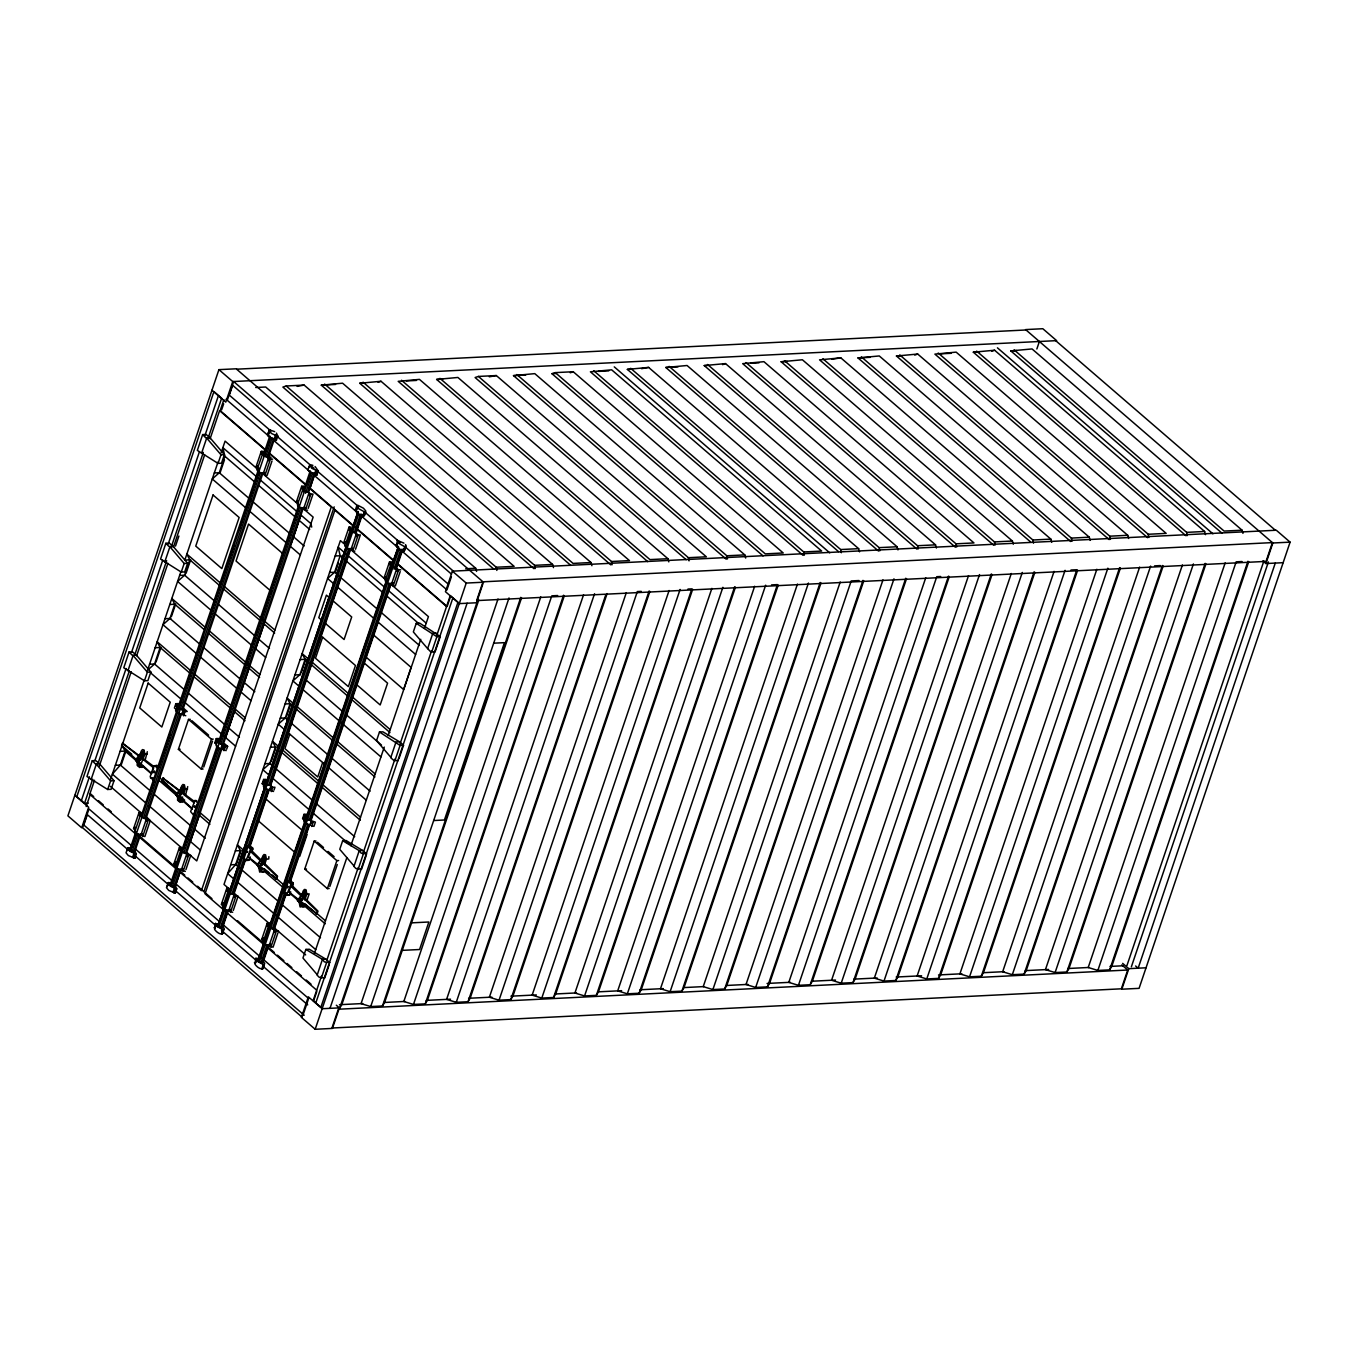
<?xml version="1.0" encoding="UTF-8"?>
<svg xmlns="http://www.w3.org/2000/svg" width="1358" height="1358" viewBox="0 0 1358 1358"><rect width="100%" height="100%" fill="white"/><g stroke="black" fill="none" stroke-linecap="round" stroke-linejoin="round"><path stroke-width="1.5" d="M137.26 762.924L137.141 765.301L139.704 767.508L144.882 754.199L143.999 749.939L142.437 749.616L141.266 751.076L139.925 755.031M134.34 828.108C136.173 826.428 134.697 830.128 134.629 827.243M134.782 828.074L135.41 827.294M138.143 765.691L139.212 764.877L138.805 766.082M138.584 765.657L138.872 764.809M138.72 766.184L138.431 764.826M138.788 815.004C141.351 813.408 138.007 815.92 139.789 815.479M139.212 814.97L139.501 814.121L139.008 815.428M142.726 752.162L143.795 751.364L143.388 752.57M143.15 752.145L143.795 751.364M143.286 752.671L143.014 751.314M142.76 834.966C141.334 832.488 143.048 836.07 142.811 833.676M142.03 833.642L142.318 834.983M145.187 760.005L147.309 751.721M146.477 820.521C147.903 821.828 145.781 821.488 146.902 820.504M153.658 772.125C156.238 770.478 152.86 773.228 154.659 772.6M154.082 772.091L154.388 771.242M153.878 772.549L154.286 771.327M175.657 706.058L176.727 705.26L176.319 706.466M176.082 706.041L176.37 705.175M176.217 706.55L175.946 705.209M177.677 797.808L177.558 800.185L180.122 802.391L182.634 796.976M174.758 862.992C175.114 861.804 176.353 864.69 175.046 862.126M175.199 862.975L175.488 862.109M178.56 800.575C181.14 798.979 177.796 801.492 179.579 801.05M183.058 712.458L184.128 711.643L183.72 712.848M179.001 800.541L179.29 799.692L178.798 800.999M183.483 712.424L183.771 711.575M183.619 712.95L183.347 711.592M180.207 850.363L179.494 849.022M179.426 850.312L180.275 849.073M183.143 787.046C185.707 785.467 182.362 787.98 184.145 787.521M183.568 787.029L183.873 786.18M183.364 787.487L183.771 786.265M183.975 793.038L185.299 789.083L184.416 784.822L182.872 784.5L181.683 785.959L179.68 791.884M182.159 869.375C184.739 867.779 181.395 870.308 183.177 869.85M182.6 869.358L182.889 868.492L182.396 869.799M185.605 794.888L187.727 786.605M186.606 856.27L187.676 855.455L187.268 856.677M187.031 856.253L187.676 855.455M187.166 856.762L186.895 855.421M194.075 807.008L195.145 806.194L194.737 807.399M194.517 806.975L195.145 806.194M194.652 807.501L194.364 806.143M216.075 740.942C218.197 739.024 215.922 743.216 216.703 740.161M216.516 740.925L216.805 740.076M223.476 747.341C226.039 745.746 222.695 748.258 224.477 747.8M223.917 747.307L224.206 746.459M223.697 747.766L224.104 746.544M223.136 904.343C221.71 901.865 223.442 905.447 223.204 903.07M222.423 903.019L222.712 904.36M226.565 890.763C228.976 888.947 225.886 891.816 227.584 891.238M227.007 890.746L227.295 889.88L226.803 891.188M230.537 910.726L229.825 909.402M229.757 910.692L230.605 909.453M233.966 897.163C234.306 895.974 235.562 898.86 234.255 896.297M234.408 897.129L234.696 896.28M256.56 467.016C258.682 465.132 256.356 469.342 257.205 466.218M257.002 466.982L257.29 466.134M261.296 453.046C263.163 455.762 260.346 451.654 261.585 454.404M261.67 454.302L261.738 453.029M263.961 473.399L265.048 472.584L264.403 473.382M246.562 852.298L247.631 851.5L247.003 852.281M268.409 460.294L269.478 459.479L269.071 460.701M268.833 460.277L269.122 459.411M268.969 460.786L269.037 459.513M258.818 867.83L259.701 872.108L264.725 870.851L263.554 872.294L262.009 871.989M263.741 780.969L264.114 782.242M259.701 870.597C262.281 869.001 258.92 871.513 260.719 871.072M264.012 782.327L264.08 781.037M260.142 870.58L260.43 869.714L259.921 871.021M264.284 857.085C266.847 855.489 263.503 858.001 265.285 857.56M264.708 857.051L264.997 856.202M264.504 857.509L264.912 856.287M263.197 937.971L263.571 939.227L263.282 937.886M264.437 865.029L266.44 859.105L265.557 854.844L263.995 854.538L262.824 855.981L261.483 859.937M270.836 788.217L271.923 787.402L271.515 788.625M271.277 788.2L271.566 787.334M271.413 788.709L271.481 787.436M268.867 856.626L268.748 858.986L266.44 859.105M266.983 925.647L268.069 924.849L267.662 926.054M267.424 925.63L268.069 924.849M267.56 926.156L267.288 924.798M269.953 945.151C272.534 943.555 269.173 946.068 270.972 945.626M270.395 945.117L270.683 944.268M270.174 945.575L270.598 944.353M274.384 932.046L275.47 931.232L275.063 932.437M274.825 932.012L275.114 931.164M274.961 932.539L274.689 931.181M296.995 501.9L298.064 501.085L297.657 502.29M297.419 501.866L298.064 501.085M297.283 501.034L297.555 502.392M302.494 487.98C300.169 489.135 303.7 488.948 301.714 487.929M305.397 508.758L304.684 507.434M305.058 508.69L305.465 507.468M287.268 886.333L287.641 887.589M287.557 887.691L287.624 886.401M309.454 494.397L309.828 495.653L309.115 494.312M299.235 902.73L300.135 906.991L305.16 905.735L303.971 907.178L302.427 906.872M303.869 816.718C305.703 815.055 304.226 818.755 304.158 815.852M304.294 816.701L304.939 815.903M300.118 905.48L301.204 904.666L300.78 905.888M300.559 905.463L300.848 904.598M300.695 905.973L300.407 904.615M304.701 891.968C306.535 890.067 305.058 894.124 304.99 891.103M305.126 891.951L305.431 891.086M304.854 899.913L306.857 893.988L305.974 889.728L304.43 889.422L303.241 890.865L301.917 894.82M311.559 822.252C312.985 823.542 310.863 823.203 311.984 822.218M344.355 542.776L345.424 541.978L344.796 542.759M348.802 529.671L349.872 528.873L349.464 530.078M349.227 529.654L349.872 528.873M349.362 530.163L349.091 528.822M351.756 549.158C354.166 547.342 351.077 550.211 352.774 549.634M352.197 549.141L352.486 548.293L351.994 549.6M357.205 536.529L356.492 535.205M356.865 536.461L357.273 535.256M385.791 578.135L385.061 576.811M385.434 578.067L385.859 576.861M389.848 563.774L390.221 565.03L389.508 563.706M392.173 584.059L393.26 583.244L392.835 584.449M392.615 584.025L393.26 583.244M392.751 584.551L392.462 583.193M396.621 570.954C399.184 569.358 395.84 571.871 397.622 571.412M397.045 570.92L397.334 570.071M396.842 571.379L397.249 570.156M298.115 900.846L303.717 892.053L305.991 894.022L302.257 900.099C296.367 901.101 306.28 906.855 299.999 903.291L300.254 900.71L305.991 894.022M92.276 760.701L95.264 763.807L99.745 764.011L114.021 780.697L111.101 789.321L107.672 789.49L86.963 776.504L92.276 760.701L95.705 760.531L99.745 764.011M129.061 651.993L132.049 655.099L136.53 655.32L150.823 671.989L147.903 680.63L144.474 680.799L123.765 667.796L129.061 651.993L132.49 651.823L136.53 655.32M165.863 543.285L168.85 546.391L173.332 546.612L187.625 563.298L184.688 571.922L181.259 572.091L160.55 559.089L165.863 543.285L169.292 543.115L173.332 546.612M202.648 434.594L205.635 437.7L210.117 437.904L224.409 454.591L221.49 463.214L218.061 463.384L197.351 450.398L202.648 434.594L206.077 434.424L210.117 437.904M317.246 974.721L302.953 958.035L305.873 949.412L322.44 959.359L324.341 961.871L329.926 962.669L325.869 959.189L322.44 959.359L317.144 975.163L319.147 977.234L324.715 978.032L329.264 964.587M354.048 866.014L339.755 849.327L342.674 840.704L359.242 850.651L361.143 853.163L366.711 853.978L362.671 850.481L359.242 850.651L353.946 866.455L355.932 868.526L361.517 869.341L366.066 855.896M398.963 758.715L403.513 745.27L399.473 741.774L396.027 741.943L390.731 757.747L393.82 760.412L398.301 760.633M427.634 648.615L430.622 651.721L435.103 651.925L440.298 636.562L419.69 623.135L416.261 623.305L413.341 631.928L427.634 648.615L432.829 633.252L436.257 633.083M140.774 833.965L134.663 852.026L130.453 851.16L129.808 849.616L130.911 849.395M134.663 852.026L134.018 850.481M181.208 868.848L175.08 886.91L173.977 887.13L170.056 885.161L171.329 884.279L176.082 870.223M175.08 886.91L180.02 872.192M1122.642 963.365L1128.787 968.661L1121.827 989.201L1139.073 988.352L1290.1 542.148L1276.299 530.231L452.401 571.158L445.458 591.698L459.259 603.614L476.505 602.765L483.448 582.209L236.173 368.799L218.927 369.648L67.9 815.852L81.701 827.769L88.66 807.229L74.86 795.313M81.276 800.864L89.424 776.793M94.856 760.752L126.09 668.492M131.505 652.451L162.739 560.192M168.171 544.151L199.388 451.891M204.82 435.85L218.4 395.738M91.105 779.543L96.316 764.181L110.592 780.867L114.021 780.697M127.907 670.852L133.101 655.49L147.394 672.159L150.823 671.989M164.691 562.144L169.903 546.782L184.179 563.468L187.625 563.298M201.493 453.436L206.688 438.074L220.981 454.76L224.409 454.591M88.338 803.155L84.519 803.342L92.667 779.271M98.099 763.23L129.316 670.971M134.748 654.929L166.661 560.667M171.397 546.629L203.31 452.384M208.063 438.345L221.643 398.233L213.936 391.579L76.812 796.688L84.519 803.342M94.517 780.256L89.747 794.311L136.004 834.236M99.27 766.184L131.217 671.786M136.666 655.71L167.934 563.315M173.383 547.24L204.651 454.845M210.1 438.77L219.606 410.642L265.879 450.567M86.165 806.533L90.477 793.802L93.668 796.569M223.866 399.71L220.166 410.625L264.929 449.243M175.522 546.069L178.9 536.054M221.626 409.861L223.663 403.852M218.927 369.648L232.744 381.564L225.784 402.121L211.984 390.204M227.278 400.321L233.644 381.53L453.3 571.107M122.475 743.182L153.692 767.898L151.757 773.636L121.507 746.051L122.475 743.182L153.98 766.574M110.541 779.526L144.203 680.103M180.92 571.599L147.547 670.224L154.557 663.994L160.142 647.494L157.189 641.757L190.799 670.767M218.027 461.992L184.824 560.073L190.646 559.785L186.097 573.229M221.082 452.961L225.088 441.112L258.716 470.14M131.743 754.267L122.356 746L123.323 743.132M107.672 789.49L110.592 780.867M144.474 680.799L147.394 672.159M181.259 572.091L184.179 563.468M218.061 463.384L220.981 454.76M145.985 803.138L112.375 774.128L120.353 765.046L125.072 751.093L122.848 746.798M196.571 653.707L162.96 624.68L169.971 618.45L174.775 604.242L171.821 598.488L205.448 627.515M211.22 610.438L177.609 581.428L184.603 575.198L189.814 559.836L186.861 554.098L220.471 583.108M245.9 507.977L212.289 478.967L219.3 472.737L224.868 456.254L222.882 447.665L256.492 476.675M156 662.11L160.974 647.46L155.151 647.749M171.397 616.634L175.606 604.191L169.801 604.48M224.46 459.87L220.115 472.686L214.309 472.974M136.139 761.04L141.741 752.247L144.016 754.216L140.281 760.31C134.391 761.295 144.304 767.066 138.007 763.502L138.278 760.904L144.016 754.216M153.827 765.912L157.002 765.488L153.827 765.912L150.178 776.691L153.199 780.324M138.991 812.644L133.525 828.77L135.291 830.281L134.697 831.011A6.128 2.461 18.7 0 0 138.805 834.542L144.882 836.545L150.331 820.419L144.271 818.433A6.128 2.461 18.7 0 1 140.163 814.885L140.74 814.155L138.991 812.644L141.198 812.542M178.068 703.597L175.861 703.716L174.418 707.959L176.184 709.47L175.589 710.2A6.128 2.461 18.7 0 0 179.697 713.731L185.774 715.734M255.813 467.508L261.262 451.382L263.486 451.28M134.951 850.991L136.36 853.978L134.9 858.256L128.314 855.54L126.022 852.807L127.924 847.748L131.013 848.343M276.404 433.083L277.796 436.071L276.353 440.365L268.154 436.19L267.475 434.899L269.376 429.841L274.656 431.64M127.329 850.464L128.297 847.613M269.75 429.705L267.916 434.136M268.935 434.085L270.378 429.79M135.291 830.281L140.74 814.155M176.184 709.47L177.609 705.226L175.861 703.716M263.028 452.91L256.985 469.749A6.128 2.461 18.7 0 0 261.092 473.28L263.18 473.874L268.646 457.748L266.541 457.171A6.128 2.461 18.7 0 1 262.433 453.623L263.028 452.91L261.262 451.382M129.621 850.278L135.919 831.537M141.181 816.158L258.937 468.12M263.503 454.743L269.801 436.003M131.59 847.392L136.343 833.337M149.261 795.194L154.014 781.139M158.767 767.083L170.327 732.947M179.154 706.839L202.953 636.579M209.064 618.501L234.204 544.219M238.974 530.163L258.682 471.939M264.793 453.861L269.546 439.805M130.453 851.16L270.446 437.548L269.631 436.682M131.947 851.907L138.058 833.846M143.507 817.771L260.397 472.431M265.829 456.373L271.94 438.294L273.552 438.634L267.441 456.695M133.559 852.247L139.67 834.168M145.119 818.11L180.444 713.697M181.819 709.691L262.009 472.771M132.541 857.475L133.984 853.197L129.774 851.245L127.924 847.748M273.993 439.585L275.436 435.29L271.227 433.355L269.376 429.841M146.223 817.889L181.565 713.493M182.923 709.47L263.113 472.55M267.865 458.495L274.656 438.413M140.909 835.136L146.358 819.01M181.802 714.325L183.228 710.081L181.14 709.487A6.128 2.461 18.7 0 1 177.032 705.939L177.609 705.226M133.61 858.324L135.053 854.029L136.36 853.978M275.063 440.433L276.506 436.139L277.796 436.071M142.658 836.647L148.124 820.538M183.551 715.836L184.994 711.592L183.228 710.081M268.646 457.748L270.395 459.276L264.946 475.402L267.153 475.283L272.007 460.956M192.174 808.519L161.925 780.935L162.892 778.066L194.398 801.458M176.863 793.276L162.773 780.884L163.741 778.015M203.089 769.035L201.323 769.12L178.39 749.327L188.507 719.417L190.273 719.333M184.433 789.1L178.136 796.773L180.784 799.913L176.353 794.769L182.159 787.131L184.433 789.1L178.492 797.944L175.861 794.803L182.159 787.131M201.323 769.12L211.441 739.21L188.507 719.417M203.751 767.032L212.527 741.112M185.299 871.429L179.222 869.443A6.128 2.461 18.7 0 1 175.114 865.895L175.708 865.165L173.943 863.654L179.409 847.528L181.616 847.426M226.192 750.618L220.115 748.614A6.128 2.461 18.7 0 1 216.007 745.084L216.601 744.354L214.836 742.843L216.278 738.599L218.485 738.48M303.903 486.164L301.68 486.266L296.231 502.392L298.437 502.273M175.369 885.874L176.778 888.862L175.318 893.157L168.732 890.424L166.44 887.691L168.341 882.632L171.431 883.226M315.073 466.524L318.23 470.954L316.77 475.249L310.184 472.516L307.893 469.783L309.794 464.742L312.883 465.319M166.881 886.927L168.715 882.496M309.2 467.458L310.167 464.589M168.392 885.45L169.36 882.581M175.708 865.165L181.157 849.056L179.409 847.528M217.076 742.945L218.044 740.11L216.278 738.599M301.68 486.266L303.445 487.794L297.402 504.633A6.128 2.461 18.7 0 0 301.51 508.181L303.598 508.758L309.064 492.631L306.959 492.054A6.128 2.461 18.7 0 1 302.851 488.507L302.291 488.422M170.056 885.161L217.11 745.949M218.298 742.622L298.488 505.685M303.258 491.63L310.218 470.886L310.863 472.431L315.09 473.297L308.962 491.375M183.568 848.139L195.111 814.019M199.881 799.964L216.856 749.769M219.589 741.723L298.421 508.826M306.568 484.738L309.964 474.689M170.87 886.044L310.863 472.431M172.364 886.791L178.492 868.73M183.924 852.654L219.266 748.258M220.624 744.235L300.814 507.315M305.567 493.26L312.374 473.178M173.977 887.13L180.088 869.052M185.537 852.994L302.427 507.654M307.859 491.579L313.97 473.518M172.958 892.359L174.401 888.081L170.191 886.129L168.341 882.632M190.884 840.059L200.407 811.948M225.547 737.666L235.07 709.555M241.181 691.477L250.025 665.386M256.136 647.308L264.963 621.217M290.799 544.914L300.984 514.801M309.828 488.693L315.854 470.174L311.644 468.238L309.794 464.742M186.64 852.773L221.982 748.377M223.34 744.354L303.53 507.434M181.327 870.02L186.776 853.893L184.688 853.316A6.128 2.461 18.7 0 1 180.58 849.769L181.157 849.056M222.22 749.209L223.663 744.965L221.558 744.371A6.128 2.461 18.7 0 1 217.45 740.84L218.044 740.11M174.028 893.208L175.471 888.93L176.778 888.862M315.48 475.317L316.923 471.022L318.23 470.954M183.092 871.547L188.541 855.421L186.776 853.893M223.985 750.719L225.411 746.476L223.663 744.965M309.064 492.631L310.829 494.159L305.363 510.285L307.587 510.167M185.91 869.646L190.765 855.302L188.541 855.421M226.667 749.209L227.635 746.374L224.579 743.743M308.181 508.384L313.036 494.04L310.829 494.159M204.311 890.525L334.17 506.874M228.976 888.285L226.752 888.387L221.303 904.513L223.052 906.041L222.474 906.754A6.128 2.461 18.7 0 0 226.582 910.301L232.642 912.287M273.535 791.476L267.475 789.49A6.128 2.461 18.7 0 1 263.367 785.942L263.944 785.23L262.196 783.702L263.622 779.458L265.845 779.356M351.247 527.023L349.04 527.142L343.574 543.251L345.798 543.149M222.203 931.894L222.882 933.167C220.709 935.713 215.905 931.537 214.581 929.381L215.447 923.423L217.806 924.204M356.339 510.659L355.44 509.81L356.899 505.516L358.189 505.448L363.486 508.248L365.777 510.981C366.151 519.045 358.427 515.734 356.034 511.491L357.799 506.381L356.899 505.516M234.068 879.152L227.669 873.635L235.647 864.554L240.366 850.6L237.412 844.863L243.812 850.38M269.24 775.248L262.841 769.731L269.852 763.502L275.436 747.002L272.466 741.264L278.882 746.781M284.654 729.721L278.254 724.187L285.265 717.958L290.069 703.733L287.115 697.995L293.515 703.529M308.555 659.122L302.138 653.605L305.109 659.343L299.897 674.688L292.887 680.935L299.303 686.452M333.983 583.991L327.584 578.474L334.577 572.227L340.162 555.745L338.176 547.172L384.586 587.233M214.903 928.566L216.346 924.272L215.447 923.423M271.294 761.617L276.251 746.951L270.446 747.24M286.691 716.141L290.901 703.699L285.095 703.987M301.391 672.736L305.923 659.292L300.118 659.581M338.515 563.027L335.409 572.193L329.604 572.482M223.052 906.041L228.517 889.914L226.752 888.387M264.42 783.804L265.387 780.969L263.622 779.458M345.934 542.979L350.788 528.652L349.04 527.142M217.636 926.411L358.054 511.559L217.636 926.411L218.842 927.276L222.627 927.497L228.059 911.439M218.842 927.276L358.835 513.663L357.341 512M252.265 851.245L250.381 851.33L248.446 857.068L276.591 879.118L277.558 876.25L252.265 851.245L252.707 848.088L249.906 845.678L247.462 845.796L243.303 858.086L246.07 860.463L248.514 860.344L250.33 856.983M220.471 927.854L226.582 909.792M232.014 893.717L267.356 789.321M268.714 785.297L348.904 548.377M354.353 532.319L360.464 514.241L361.907 514.326L355.796 532.404M221.914 927.938L228.025 909.877M233.474 893.802L245.017 859.682M249.091 847.63L268.799 789.405M270.157 785.382L350.364 548.462M234.17 893.36L245.73 859.224M249.804 847.188L269.512 788.964M270.87 784.941L350.381 550.024M355.83 533.966L361.941 515.887M228.67 910.879L234.136 894.769L232.031 894.175A6.128 2.461 18.7 0 1 227.923 890.627L228.517 889.914M269.563 790.067L271.006 785.824L268.901 785.247A6.128 2.461 18.7 0 1 264.793 781.699L265.387 780.969M350.788 528.652L350.211 529.365A6.128 2.461 18.7 0 0 354.319 532.913L356.407 533.507L350.958 549.634L348.853 549.039A6.128 2.461 18.7 0 1 344.745 545.492L345.339 544.779L340.383 540.62L224.002 884.431L230.419 889.965M221.422 933.981L222.865 929.687L224.325 928.872L223.646 927.599M362.858 516.091L364.317 511.796L365.336 511.745M222.05 934.066L223.51 929.772M246.07 860.463L250.517 849.361L247.462 845.796M363.503 516.176L364.946 511.881M222.423 933.931L223.883 929.636M289.78 734.203L284.908 748.648L317.755 776.997L322.644 762.551M230.436 912.406L235.885 896.28L234.136 894.769M271.328 791.595L272.771 787.351L271.006 785.824M356.407 533.507L358.173 535.018L352.707 551.144L354.93 551.025M233.253 910.505L238.108 896.178L235.885 896.28M274.027 790.067L274.978 787.233L272.771 787.351M355.541 549.243L360.379 534.916L358.173 535.018M257.884 864.112L263.299 857.17L265.574 859.122L261.839 865.216C255.949 866.217 265.862 871.972 259.565 868.407L259.836 865.827L265.574 859.122M275.742 879.169L276.726 876.3L250.381 851.33M277.915 932.844L273.077 947.188L267 945.185A6.128 2.461 18.7 0 1 262.892 941.637L263.469 940.924L261.721 939.396L267.17 923.287L269.393 923.168M304.039 814.342L305.805 815.869L305.227 816.582A6.128 2.461 18.7 0 0 309.318 820.13L315.396 822.116L313.97 826.36L307.893 824.374A6.128 2.461 18.7 0 1 303.785 820.826L304.362 820.113L302.613 818.585L304.039 814.342L306.263 814.24M391.664 561.906L389.457 562.025L383.991 578.135L386.215 578.033M262.62 966.777L263.299 968.05C261.126 970.597 256.322 966.421 254.998 964.265L255.864 958.307L258.224 959.087M404.073 548.87L404.752 550.16C402.579 552.706 397.775 548.53 396.451 546.374L397.317 540.399L403.903 543.132M255.321 963.45L257.154 958.239M396.774 545.543L398.217 541.265L397.317 540.399M263.469 940.924L268.935 924.798L267.17 923.287M304.362 820.113L305.805 815.869M391.206 563.536L385.163 580.375A6.128 2.461 18.7 0 0 389.271 583.923L391.376 584.517L396.825 568.391L394.737 567.797A6.128 2.461 18.7 0 1 390.629 564.249L391.206 563.536L389.457 562.025M269.156 944.302L263.045 962.381L260.889 962.737L257.765 960.496L263.876 942.418M269.325 926.36L304.65 821.946M306.008 817.94L386.215 581.02M391.647 564.962L398.471 546.442L258.054 961.294M259.259 962.16L399.252 548.547L397.758 546.884M260.889 962.737L267 944.676M272.432 928.6L307.774 824.204M309.132 820.181L389.339 583.261M394.092 569.206L400.882 549.141M365.913 654.624L369.665 643.539M262.332 962.822L268.443 944.761M273.892 928.685L286.114 892.545M289.526 882.513L309.234 824.289M310.592 820.266L390.781 583.346M395.534 569.291L402.324 549.209M273.909 930.247L286.148 894.107M290.222 882.072L309.251 825.851M310.609 821.828L391.494 582.905M396.247 568.849L402.358 550.771M269.088 945.779L274.554 929.653L272.449 929.059A6.128 2.461 18.7 0 1 268.341 925.511L268.935 924.798M309.98 824.951L311.423 820.707M299.66 856.491L307.095 834.525M261.839 968.865L263.282 964.587L264.742 963.756L264.063 962.482M403.292 550.975L404.735 546.68L406.195 545.865L405.516 544.592M286.487 895.346L290.935 884.245L287.879 880.68L283.72 892.97L286.487 895.346L289.729 894.888L290.748 891.866L288.864 891.951L290.799 886.214L292.7 886.129L317.993 911.133L317.008 914.002L288.864 891.951M262.467 968.95L263.927 964.672M403.92 551.059L405.38 546.765M262.858 968.814L264.301 964.536M404.294 550.924L405.753 546.629M270.853 947.29L276.319 931.164L274.554 929.653M311.746 826.479L313.189 822.235M396.825 568.391L398.59 569.902L393.141 586.028L395.348 585.926L400.203 571.582M292.7 886.129L293.141 882.972L290.323 880.561M329.145 888.556L327.38 888.641L304.735 869.103L314.224 841.077L315.99 840.992M307.163 899.811L309.166 893.87L306.857 893.988M316.176 914.053L317.144 911.184L290.799 886.214M399.473 741.774L382.905 731.826L379.476 731.996L376.556 740.636L390.832 757.306M327.38 888.641L336.869 860.633L314.224 841.077M329.824 886.553L337.276 864.537M314.496 953.214L346.867 857.577M350.873 845.711L384.263 747.087M388.167 735.578L420.742 639.312M424.426 628.448L428.432 616.617L390.018 583.448M302.902 1015.428L308.639 998.52L222.016 923.78M451.399 576.743L446.952 589.898L401.883 551.009M321.456 976.113L313.155 1000.659L320.861 1007.313L457.986 602.205L450.279 595.551L436.699 635.663M326.735 960.564L358.173 867.643M362.942 853.588L394.889 759.173M399.642 745.118L431.606 650.703M313.732 1000.574L316.804 991.493M321.286 978.201L326.497 962.839M358.088 869.51L363.282 854.148M394.872 760.803L400.084 745.44L403.513 745.27M431.674 652.095L436.869 636.732L440.298 636.562M450.194 597.401L447.121 606.483L397.571 563.723M315.718 1003.189L452.825 598.08M336.309 1005.226L339.381 1007.874L332.421 1028.413L315.175 1029.279L466.218 583.074L452.401 571.158M329.994 1008.332L467.118 603.224M482.362 583.702L476.641 600.609L1266.046 561.397L1272.395 542.606L482.99 581.818M478.016 599.489L339.704 1008.111L341.843 1004.58L478.797 599.947M498.013 598.997L361.058 1003.63L370.7 1006.567L382.481 1005.989L384.62 1002.459L521.574 597.826M370.7 1006.567L509.012 597.944M382.481 1005.989L520.793 597.35M540.79 596.875L403.818 1001.491L413.477 1004.445L425.258 1003.868L427.38 1000.32L564.351 595.704M413.477 1004.445L551.11 597.826M425.258 1003.868L563.57 595.228M583.567 594.753L446.595 999.369L456.254 1002.323L468.035 1001.729L470.157 998.198L607.111 593.582M456.254 1002.323L594.566 593.701M468.035 1001.729L605.668 595.11M626.327 592.631L489.372 997.247L499.031 1000.201L510.795 999.607L512.934 996.076L649.888 591.46M499.031 1000.201L637.343 591.562L641.265 591.375M510.795 999.607L649.124 590.985M669.104 590.492L532.149 995.125L541.791 998.079L553.572 997.485L555.711 993.954L692.665 589.321M541.791 998.079L680.103 589.44M553.572 997.485L691.884 588.863L687.963 589.049M711.881 588.37L574.926 993.004L584.568 995.94L596.349 995.363L598.488 991.832L735.442 587.199M584.568 995.94L722.88 587.318M596.349 995.363L734.661 586.741M754.658 586.249L617.703 990.865L627.345 993.818L639.126 993.241L641.265 989.693L778.219 585.077M627.345 993.818L765.657 585.196M639.126 993.241L777.438 584.602L771.548 584.908M797.435 584.127L660.48 988.743L670.122 991.696L681.903 991.119L684.025 987.572L820.996 582.955M670.122 991.696L808.434 583.074M681.903 991.119L820.215 582.48M840.212 582.005L703.24 986.621L712.899 989.575L724.68 988.98L726.802 985.45L863.773 580.834M712.899 989.575L851.211 580.935L859.054 580.545M724.68 988.98L862.992 580.358M882.972 579.866L746.017 984.499L755.676 987.453L767.457 986.859L769.579 983.328L906.533 578.712M755.676 987.453L893.988 578.814M767.457 986.859L905.769 578.236M925.749 577.744L788.794 982.377L798.436 985.331L810.217 984.737L812.356 981.206L949.31 576.573M798.436 985.331L936.765 576.692L940.687 576.505M810.217 984.737L948.529 576.115M1036.85 349.006L1039.379 341.503M968.526 575.622L831.571 980.255L841.213 983.192L852.994 982.615L855.133 979.084L992.087 574.451M841.213 983.192L979.525 574.57M852.994 982.615L991.306 573.976M1011.303 573.5L874.348 978.116L883.99 981.07L895.771 980.493L897.91 976.945L1034.864 572.329M883.99 981.07L1022.302 572.448M895.771 980.493L1034.083 571.854M1054.08 571.379L917.125 975.995L926.767 978.948L938.548 978.371L940.687 974.823L1077.641 570.207M926.767 978.948L1065.079 570.326M938.548 978.371L1076.86 569.732L1070.97 570.02M1096.857 569.257L959.902 973.873L969.544 976.826L981.325 976.232L983.447 972.701L1120.418 568.085M969.544 976.826L1107.856 568.187M981.325 976.232L1119.637 567.61M1139.634 567.118L1002.662 971.751L1012.321 974.705L1024.102 974.11L1026.224 970.58L1163.178 565.947M1012.321 974.705L1150.633 566.065M1024.102 974.11L1162.414 565.488M1182.394 564.996L1045.439 969.629L1055.098 972.566L1066.879 971.989L1069.001 968.458L1205.955 563.825M1055.098 972.566L1193.41 563.943M1066.879 971.989L1205.191 563.366M1225.171 562.874L1088.216 967.49L1097.858 970.444L1109.639 969.867L1111.778 966.336L1248.732 561.703M1097.858 970.444L1236.17 561.822L1242.061 561.533M1109.639 969.867L1247.951 561.227M1126.936 965.572L1263.891 560.956M1127.734 970.019L1121.369 988.811L331.963 1028.023L338.329 1009.232L1127.734 970.019L1121.793 964.893M1283.14 562.687L1265.911 563.553L1272.853 542.996L1025.579 329.587L1042.825 328.721L1056.626 340.637L232.744 381.564M1131.367 966.811L1268.406 561.94M1275.281 563.078L1138.157 968.186L1135.594 965.979M316.193 473.569L316.77 475.249M174.741 891.476L175.318 893.157M357.799 506.381L358.308 508.503L364.317 511.796M216.346 924.272L216.856 926.394L222.865 929.687M398.217 541.265L398.726 543.387L404.735 546.68M363.876 516.04L363.655 513.986M136.869 761.244L138.075 763.06L135.444 759.92L141.741 752.247M257.697 865.963L259.633 867.966L257.002 864.825L263.299 857.17M302.545 904.19L297.317 900.66L303.717 892.053M194.975 800.49L190.595 811.575L193.634 815.207L197.793 802.918L194.975 800.49L196.689 800.677M493.973 569.257L282.871 387.081L286.182 385.995L496.196 567.237L514.139 566.354L304.141 385.095L297.113 386.368M378.067 382.345L381.021 381.275L591.019 562.535L591.918 565.709M686.18 559.717L475.079 377.524L478.389 376.438L688.404 557.697L706.347 556.797L496.332 375.555L489.321 376.811M570.275 372.788L573.229 371.736L783.226 552.978L765.284 553.877L555.269 372.618L551.959 373.705L763.06 555.897M859.529 551.84L858.629 548.666L648.632 367.407L641.604 368.68M722.558 364.657L725.511 363.588L935.526 544.847L936.409 548.021M1051.737 542.283L1050.837 539.109L840.84 357.867L831.775 359.225M914.766 355.1L917.719 354.048L1127.734 535.29L1128.617 538.464M991.646 351.281L994.599 350.228L1204.614 531.47L1205.497 534.645M534 568.73L321.303 385.163L342.572 383.194L552.587 564.436L553.47 567.61M570.852 565.437L359.751 383.262L381.021 381.275M401.51 380.257L611.524 561.516L629.467 560.616L419.452 379.374L398.2 381.343L610.896 564.911M647.732 561.618L436.631 379.442L457.901 377.456L667.915 558.715L668.798 561.889M726.207 559.19L513.511 375.623L534.78 373.637L744.795 554.896L745.678 558.07M593.718 370.717L803.732 551.959L821.675 551.076L611.66 369.817L590.407 371.803L803.104 555.371M838.463 551.569L627.362 369.393L648.632 367.407M878.507 551.042L665.793 367.475L687.063 365.506L897.078 546.748L897.977 549.922M916.939 549.141L704.242 365.574L725.511 363.588M746 362.569L956.015 543.828L973.958 542.928L763.943 361.686L742.69 363.655L955.387 547.223M993.818 545.322L781.122 361.754L802.391 359.768L1012.406 541.027L1013.289 544.202M840.84 357.867L819.57 359.836L1030.671 542.029M1070.698 541.503L858.001 357.935L879.271 355.949L1089.286 537.208L1090.168 540.382M1109.147 539.584L896.45 356.017L917.719 354.048M938.208 353.029L1148.223 534.271L1166.166 533.388L956.151 352.129L934.898 354.115L1147.595 537.683M1186.026 535.765L973.33 352.197L994.599 350.228M1221.877 533.1L1010.793 350.907L1032.046 348.938L1242.061 530.197L1242.96 533.371M236.632 369.189L1026.037 329.977M255.711 387.505L265.693 387.013L475.707 568.255L476.59 571.429M286.182 385.995L304.141 385.095M478.389 376.438L496.332 375.555M555.269 372.618L573.229 371.736M627.362 369.393L631.436 369.189M665.793 367.475L678.015 366.864M704.242 365.574L708.316 365.37M750.821 363.248L758.969 362.841M781.122 361.754L787.233 361.449M858.001 357.935L870.223 357.324M896.45 356.017L900.524 355.813M940.992 353.81L951.177 353.301M973.33 352.197L979.441 351.892M321.303 385.163L335.562 384.45M359.751 383.262L363.825 383.058M406.331 380.936L416.516 380.427M436.631 379.442L442.742 379.137M513.511 375.623L525.733 375.012M551.959 373.705L556.033 373.501M598.538 371.396L608.724 370.887M1010.793 350.907L1016.887 350.602M261.025 453.368L262.077 453.097M270.395 459.276L272.618 459.157M308.843 494.651L309.896 494.363M297.215 502.324L298.268 502.036M304.616 508.707L305.669 508.435M355.44 509.81L356.747 509.742M356.424 536.478L357.477 536.206M395.874 544.694L397.164 544.626M335.188 555.999L340.994 555.711M389.237 564.028L390.289 563.757M179.629 575.436L185.435 575.147M398.59 569.902L400.814 569.8M630.672 368.307L840.687 549.549L858.629 548.666M669.121 366.388L879.135 547.647L897.078 546.748M707.552 364.487L917.567 545.729L935.526 544.847M784.449 360.668L994.446 541.91L1012.406 541.027M822.88 358.75L1032.895 540.009L1050.837 539.109M861.328 356.848L1071.343 538.091L1089.286 537.208M899.76 354.93L1109.775 536.189L1127.734 535.29M976.657 351.111L1186.654 532.37L1204.614 531.47M465.726 568.764L475.707 568.255M324.63 384.076L534.628 565.335L552.587 564.436M591.019 562.535L573.076 563.417L363.061 382.175M667.915 558.715L649.956 559.598L439.941 378.356M516.838 374.536L726.836 555.778L744.795 554.896M1242.061 530.197L1224.118 531.08L1014.103 349.838M466.218 583.074L483.448 582.209M1272.853 542.996L1290.1 542.148M551.789 595.822L557.68 595.534M1154.555 565.879L1160.445 565.573M164.98 618.705L170.802 618.416M493.769 643.183L504.446 642.657L444.422 819.994L433.745 820.538M149.567 664.232L155.389 663.943M294.924 674.943L300.729 674.654M183.075 711.915L184.128 711.643M184.994 711.592L187.217 711.49L182.634 707.535M280.274 718.195L286.097 717.907M211.441 739.21L213.206 739.108M214.836 742.843L217.059 742.724M120.081 751.347L125.904 751.059L121.185 765.012L115.362 765.301M225.411 746.476L227.635 746.374M178.39 749.327L180.156 749.243M144.882 754.199L147.19 754.08M138.177 765.148L139.212 764.877M140.876 766.048L143.167 765.929L141.996 767.389L140.451 767.066M264.861 763.739L270.683 763.451M150.449 777.93L152.894 777.811M263.469 781.291L264.521 781.02M262.196 783.702L264.403 783.6M185.299 789.083L187.608 788.964M181.293 800.931L183.602 800.813L182.413 802.272L180.869 801.967M146.206 820.86L147.258 820.572M302.613 818.585L304.82 818.484M311.288 822.575L312.34 822.303M141.979 834.915L143.014 834.644M342.674 840.704L346.103 840.534L362.671 850.481M250.279 848.207L252.707 848.088M250.517 849.361L252.961 849.242M235.375 850.855L241.198 850.566L236.479 864.503L230.656 864.791M174.792 862.466L175.844 862.177M173.943 863.654L176.167 863.535M246.867 860.123L249.312 860.004M336.869 860.633L338.634 860.531M304.735 869.103L306.501 869.018M290.697 883.09L293.141 882.972M290.935 884.245L293.379 884.126M287.013 886.655L288.049 886.384M304.718 891.442L305.771 891.154M234 896.62L235.053 896.348M287.285 895.007L289.729 894.888M222.356 904.292L223.408 904.021M300.152 904.954L301.204 904.666M213.987 927.718L215.294 927.65M411.627 922.846L428.873 921.997L419.571 949.514L402.308 950.362M276.319 931.164L278.526 931.062M261.721 939.396L263.927 939.295M305.873 949.412L309.318 949.242L325.869 959.189M254.421 962.601L255.711 962.533M339.449 1004.699L362.739 1003.545M383.907 1002.493L405.074 1001.44M426.242 1000.388L450.533 999.182M468.578 998.283L491.868 997.128M510.914 996.178L536.325 994.922M555.371 993.971L576.539 992.919M597.707 991.866L621.625 990.678M640.042 989.761L663.332 988.607M684.5 987.555L703.563 986.604M726.836 985.45L748.003 984.397M767.066 983.447L790.356 982.292M811.524 981.24L835.493 980.052M853.859 979.135L877.149 977.981M896.195 977.03L921.59 975.774M938.531 974.942L961.82 973.771M982.988 972.718L1004.156 971.666M1025.324 970.63L1048.614 969.459M1067.66 968.526L1088.827 967.473M1109.995 966.421L1122.71 965.793M339.381 1007.874L322.135 1008.722L308.334 996.806L301.374 1017.363L315.175 1029.279M1128.787 968.661L1146.016 967.796M263.282 964.587L257.273 961.294L255.864 958.307M436.869 636.732L416.261 623.305M400.084 745.44L379.476 731.996M275.436 435.29L276.506 436.139M315.854 470.174L316.923 471.022M162.892 778.066L194.126 802.782M133.984 853.197L135.053 854.029M174.401 888.081L175.471 888.93M264.233 868.696L268.867 872.617M271.956 875.214L276.591 879.118M304.65 903.579L317.008 914.002M1055.726 340.688L1275.4 530.265M1262.838 560.905L1265.911 563.553M997.434 347.835L1212.915 533.813M614.257 366.864L829.738 552.842M451.45 574.111L232.642 385.282L229.298 395.127L270.836 430.961M275.623 435.103L313.953 468.187M317.144 470.937L358.665 506.772M365.064 512.289L400.203 542.623M404.99 546.748L448.106 583.974M226.073 399.269L269.224 436.512M273.773 440.45L310.778 472.38M313.868 475.045L357.154 512.407M360.328 515.14L398.845 548.377M269.716 453.385L306.484 485.112M309.675 487.861L394.38 560.973M269.054 453.317L305.754 484.993M308.945 487.743L331.267 507.009L201.408 890.678L180.665 872.787M354.048 526.666L334.9 510.15L205.041 893.819L264.063 944.744M357.239 529.416L393.922 561.092M397.113 563.842L446.561 606.517M268.052 455.219L271.091 457.85M261.907 472.89L298.726 504.667M303.53 508.826L313.138 517.109L196.757 860.921L187.149 852.637M349.991 548.921L386.809 580.698M259.701 479.442L296.519 511.219M301.323 515.361L310.914 523.645L311.712 527.091M387.794 590L426.208 623.152M224.868 456.254L255.287 482.497M258.495 485.264L295.314 517.042M298.505 519.791L309.709 529.467M340.162 555.745L383.38 593.056M386.589 595.822L418.603 623.441M219.3 472.737L289.729 533.524M292.921 536.274L304.141 545.95M334.577 572.227L377.813 609.538M381.004 612.305L419.418 645.457M249.108 510.744L287.523 543.896M290.731 546.663L300.322 554.947M337.174 586.758L373.993 618.535M377.201 621.302L415.616 654.454M282.413 553.3L248.548 524.069L236.037 561.024L271.447 591.579M372.805 634.305L411.101 667.372L403.598 689.524L365.302 656.474M329.587 597.876L326.412 595.144L318.791 617.703L321.948 620.419M332.744 600.609L351.705 616.973L344.083 639.516L325.105 623.152M363.621 662.5L387.573 683.176L380.189 704.955L356.254 684.296M223.663 585.875L274.893 630.078M311.746 661.889L348.565 693.666M351.773 696.433L390.187 729.586M189.814 559.836L220.217 586.079M223.425 588.846L260.244 620.623M263.452 623.39L274.656 633.066M305.109 659.343L348.327 696.637M351.518 699.404L389.95 732.556M184.603 575.198L215.022 601.441M218.231 604.208L255.049 635.985M258.241 638.735L269.461 648.411M306.314 680.222L343.133 711.999M346.324 714.766L381.547 745.152M214.428 613.205L251.247 644.982M254.438 647.732L265.642 657.408M302.494 689.219L380.936 756.915M208.64 630.265L259.87 674.485M296.723 706.296L333.542 738.073M336.733 740.823L375.164 773.992M174.775 604.242L203.598 629.11M208.402 633.252L245.221 665.03M248.412 667.78L259.616 677.455M290.069 703.733L333.287 741.044M336.495 743.811L374.91 776.963M169.971 618.45L200.39 644.711M203.581 647.46L240.4 679.238M243.608 682.005L254.812 691.68M285.265 717.958L288.456 720.725M291.664 723.475L328.483 755.252M331.675 758.019L370.106 791.188M199.779 656.457L236.598 688.234M241.401 692.376L251.009 700.677M287.862 732.471L324.681 764.248M327.872 767.015L366.287 800.185M194.007 673.534L230.809 705.311M234.017 708.078L245.221 717.737M282.074 749.548L318.892 781.325M322.101 784.092L360.515 817.244M160.142 647.494L190.544 673.738M193.753 676.505L230.571 708.282M233.78 711.049L244.983 720.725M280.223 751.144L318.655 784.296M321.846 787.063L360.277 820.215M154.557 663.994L184.977 690.237M188.168 693.004L224.987 724.782M228.195 727.548L239.398 737.207M269.852 763.502L313.07 800.796M316.261 803.563L354.693 836.715M150.738 672.991L181.157 699.234M184.365 702.001L235.596 746.204M272.449 778.015L309.268 809.792M312.459 812.559L349.278 844.337M191.801 720.64L208.623 735.153M317.5 842.299L323.527 847.511M328.059 851.415L334.102 856.626M265.048 798.232L302.427 830.485M257.596 820.198L294.975 852.468M141.266 753.656L143.541 755.608M181.683 788.54L183.958 790.509M262.824 858.562L265.099 860.531M303.241 893.445L305.516 895.414M154.557 765.606L157.358 768.034M140.349 754.963L142.624 756.932M180.767 789.847L183.041 791.816M261.907 859.886L264.182 861.838M302.325 894.769L304.599 896.721M137.803 757.917L140.078 759.886M178.221 792.8L180.495 794.769M259.361 862.822L261.636 864.791M299.779 897.706L302.053 899.675M138.007 758.341L140.281 760.31M178.424 793.225L180.699 795.194M259.565 863.247L261.839 865.216M299.982 898.13L302.257 900.099M158.937 777.132L166.932 784.041M198.947 811.677L210.15 821.352M272.618 875.248L283.822 884.924M317.449 913.934L325.445 920.843M125.072 751.093L140.57 764.401M142.675 766.285L150.687 773.194M158.682 780.103L180.987 799.285M182.702 800.83L192.31 809.13M198.709 814.647L209.913 824.323M249.974 858.884L257.969 865.793M258.427 866.149L262.128 869.307M264.369 871.327L283.584 887.894M289.984 893.428L297.996 900.337M302.8 904.479L325.207 923.83M136.513 761.753L140.349 765.029M176.93 796.637L180.784 799.913M258.071 866.659L261.907 869.935M298.488 901.542L302.342 904.818M120.353 765.046L150.755 791.29M153.963 794.057L190.782 825.834M193.99 828.601L205.194 838.276M235.647 864.554L278.865 901.848M282.057 904.615L320.488 937.767M149.193 805.905L186.012 837.682M189.22 840.449L200.424 850.108M237.277 881.919L315.718 949.615M145.764 816.481L148.82 819.112M110.321 786.316L142.335 813.951M145.544 816.718L182.362 848.495M233.61 892.732L270.429 924.509M273.637 927.276L305.652 954.895M98.472 800.694L103.259 804.836M108.046 808.978L111.254 811.728M140.01 836.562L175.182 866.913M179.969 871.055L184.773 875.18M187.964 877.947L192.768 882.089M197.555 886.214L211.933 898.64M237.514 920.707L264.674 944.15M267.882 946.916L274.265 952.433M277.473 955.183L283.856 960.7M287.064 963.467L291.851 967.609M296.638 971.751L301.442 975.876M306.229 980.018L311.033 984.16M139.195 836.986L175.895 868.645M267.254 947.511L316.703 990.186M132.524 846.526L88.966 808.944L82.6 827.735L302.274 1017.312M135.46 849.073L172.466 881.019M175.555 883.668L218.842 921.03M128.84 850.464L87.319 814.63L83.789 825.019L304.192 1015.241M135.223 855.981L168.765 884.924M175.148 890.441L215.073 924.9M221.473 930.417L256.611 960.751M262.994 966.251L307.706 1004.852M179.986 796.026L184.688 800.168M275.453 439.517L276.353 440.365M134.001 857.407L134.9 858.256M174.435 885.365L175.267 886.248M1186.654 532.37L1187.299 535.561M1148.223 534.271L1148.868 537.462M1109.775 536.189L1110.42 539.381M1071.343 538.091L1071.988 541.282M1032.895 540.009L1033.54 543.2M994.446 541.91L995.091 545.101M956.015 543.828L956.66 547.019M917.567 545.729L918.212 548.921M879.135 547.647L879.78 550.839M840.687 549.549L841.332 552.74M803.732 551.959L804.377 555.15M726.836 555.778L727.498 558.97M688.404 557.697L689.049 560.888M611.524 561.516L612.169 564.707M534.628 565.335L535.29 568.527M496.196 567.237L496.841 570.428M148.158 683.108L139.738 707.942L161.84 727.022L170.242 702.188L148.158 683.108M213.053 494.974L195.756 546.086L221.829 568.595L239.144 517.483L213.053 494.974M322.627 637.174L315.497 658.257L348.344 686.605L355.473 665.522L322.627 637.174"/></g></svg>
